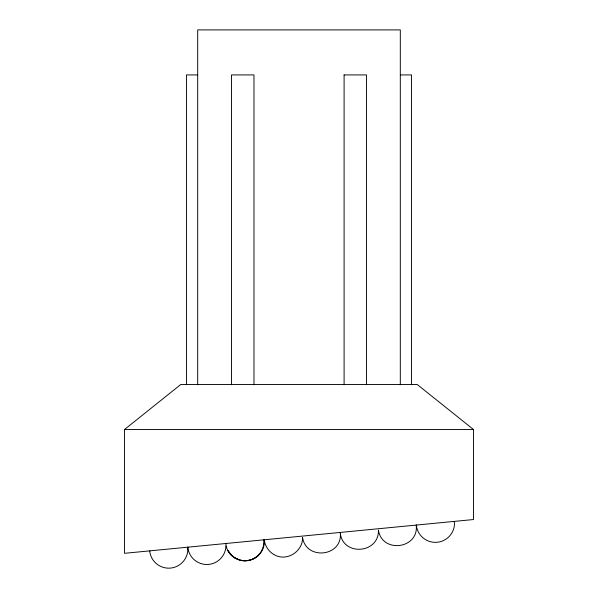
<?xml version="1.0" encoding="UTF-8"?>
<svg xmlns="http://www.w3.org/2000/svg" width="598" height="598" viewBox="0 0 598 598"><rect width="100%" height="100%" fill="white"/><g stroke="black" fill="none" stroke-linecap="round" stroke-linejoin="round"><path stroke-width="0.9" d="M124.534 429.491L180.813 384.469L417.187 384.469L473.466 429.491L473.466 519.542L124.534 553.307L124.534 429.491L473.466 429.491M340.389 533.745C341.817 556.888 305.907 560.326 302.551 537.445C303.029 550.691 288.288 561.021 276.059 555.639C269.87 552.978 265.377 547.155 264.368 540.495C264.234 538.506 264.473 541.915 264.338 542.289A19.136 19.136 0 0 1 240.418 560.154M235.074 557.859L239.626 559.93A19.136 19.136 0 0 1 235.074 557.859L234.625 557.904C230.006 554.615 225.857 549.405 225.865 543.507M258.269 555.624L254.202 558.525C249.942 560.333 245.113 561.544 240.516 560.102M197.691 74.922L186.441 74.922L186.441 384.753M344.052 74.922L366.462 74.922L366.462 384.753M400.309 74.922L411.544 74.922L411.469 384.753M187.936 547.177L188.176 549.659A19.136 19.136 0 0 0 225.947 546.011M454.263 521.404L454.495 524.072A19.136 19.136 0 0 1 416.694 527.361L416.492 525.059M187.637 547.207L187.794 550.646A19.136 19.136 0 0 1 149.889 552.41L149.821 550.863M416.201 525.081C419.161 548.904 381.987 553.793 378.414 530.105C379.199 554.017 342.071 556.409 340.225 532.437M400.309 384.753L400.309 29.9L197.691 29.9L197.691 384.753M344.097 74.922L344.097 384.753M253.978 384.753L253.978 74.922L231.463 74.922L231.463 384.753M263.808 539.837A19.136 19.136 0 0 1 227.868 550.661M234.386 557.411A19.136 19.136 0 0 1 228.316 550.616"/></g></svg>
